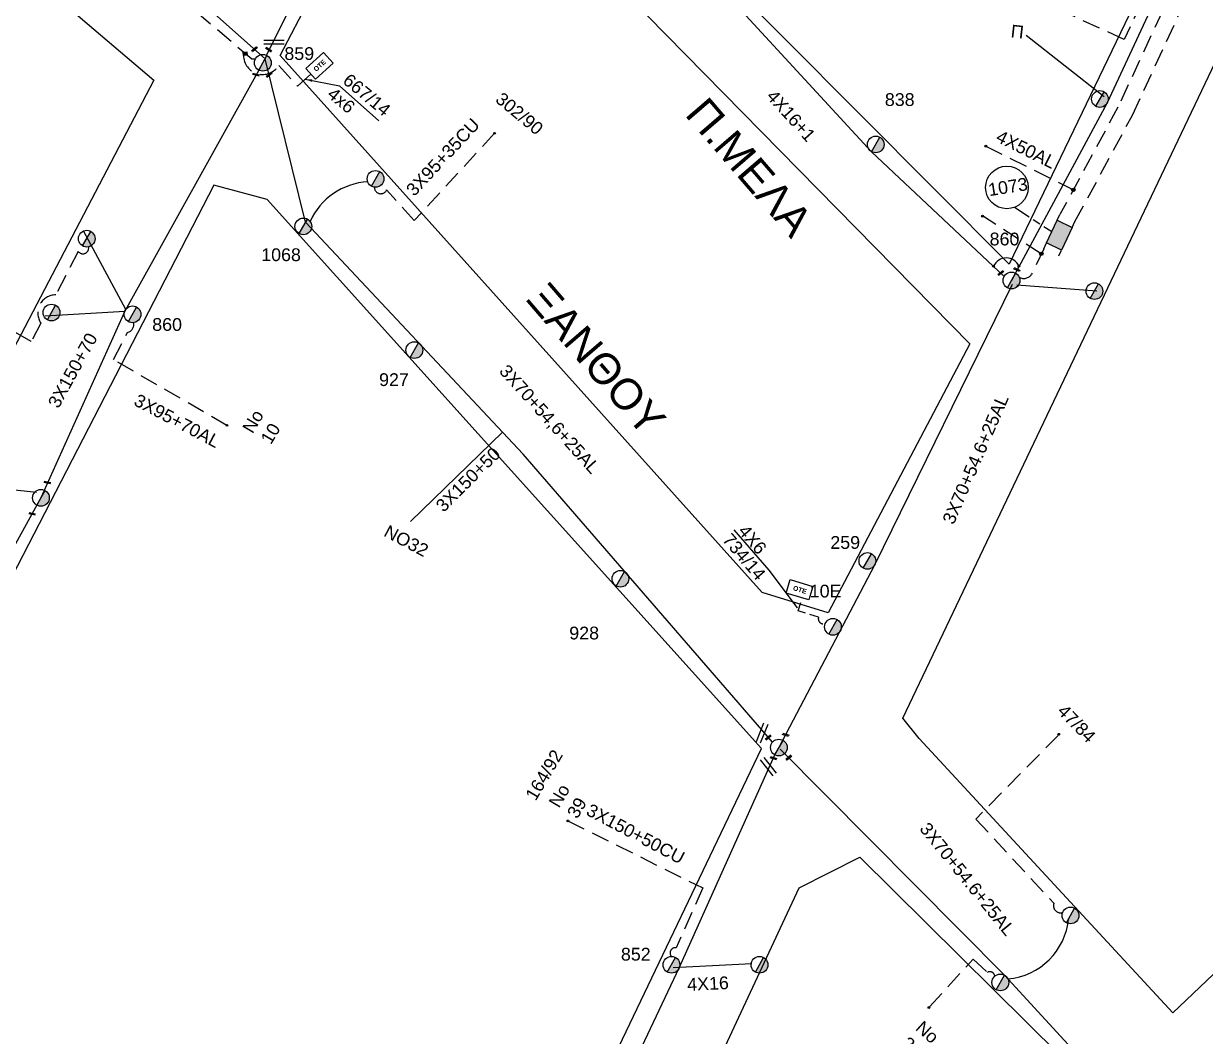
# Model space of a CAD drawing. Header units: millimetres. Extents: x 1421 to 13344, y 800 to 1949.
# Drawn here: x 11493.1 to 11659.7, y 1329.3 to 1472.1 of the extents above; entities that cross this region are included whole.
import ezdxf

# ---------------------------------------------------------------- set-up
doc = ezdxf.new("R2010")
doc.units = ezdxf.units.MM
doc.linetypes.add('DASHED', pattern=[19.05, 12.7, -6.35])
for name, color, linetype in [('Link Box 4 Διευθύνσεων', 7, 'Continuous'), ('Pillar OTE', 7, 'Continuous'), ('Άγνωστα', 7, 'Continuous'), ('Γυμνά εναέρια ΧΤ και ΦΟΠ (3Φ)   4x50+16AL', 7, 'Continuous'), ('Εναέρια παροχή ΧΤ 4x16', 7, 'SYN_LINE'), ('Επιγραφές - Σχήματα', 7, 'Continuous'), ('Καλωδια Χ.Τ 3x95+35', 7, 'DASHED'), ('Καλωδια ΧΤ  3X95+50', 7, 'Continuous'), ('Καλώδια ΧΤ   3x150+50CU', 7, 'DASHED'), ('Καλώδια ΧΤ   3x150+70AL', 7, 'DASHED'), ('Καλώδια ΧΤ   3x150AL+50CU', 7, 'DASHED'), ('Μηχανική τομή', 7, 'Continuous'), ('Στύλος ΦΜ', 7, 'Continuous'), ('Στύλος ΦΜ @ 1', 7, 'Continuous'), ('Συνδέσεις', 7, 'Continuous'), ('Συνεστραμμένα ΧΤ   3x70+54.6+25 AL', 7, 'SYN_LINE'), ('Τομή', 7, 'Continuous'), ('Υπόβαθρο ΔΕΗ', 7, 'Continuous'), ('Υπόγεια καλώδια Παροχών ΧΤ   4x50AL', 7, 'DASHED'), ('Υπόγεια καλώδια Παροχών ΧΤ   4x6', 7, 'DASHED')]:
    doc.layers.add(name, color=color, linetype=linetype)
doc.styles.add('arial', font='ARIAL.TTF')
doc.styles.get("Standard").update_dxf_attribs({"font": 'ARIAL.TTF'})
doc.linetypes.add('SYN_LINE', pattern='A,0.5,-0.0001,["/\\/\\/\\/",Standard,S=0.1,R=0,X=0,Y=-0.05],-0.25', length=0.7501)
doc.dimstyles.new('ISO-25', dxfattribs={"dimtxt": 2.5, "dimasz": 2.5, "dimexe": 1.25, "dimexo": 0.625, "dimtad": 1, "dimtxsty": 'Standard', "dimcen": 2.5, "dimadec": 0, "dimazin": 0, "dimtfac": 1, "dimtmove": 0, "dimatfit": 3, "dimfxl": 1, "dimarcsym": 0})

# ---------------------------------------------------------------- blocks, each defined once
blk = doc.blocks.new('LINK BOX 4 ΑΝΑΧΩΡΗΣΕΩΝ')
at = {"layer": 'Link Box 4 Διευθύνσεων', "ltscale": 40}
blk.add_hatch(color=256, dxfattribs=at).paths.add_polyline_path([(-3.54, 0), (-3.54, -4.67), (3.54, -4.67), (3.54, 0)])
for p, q in [((-3.54, 0), (-5.33, 0)), ((5.33, 0), (3.54, 0)), ((-3.54, -4.67), (-5.33, -4.67)), ((5.33, -4.67), (3.54, -4.67))]:
    blk.add_line(p, q, dxfattribs=at)
blk.add_lwpolyline([(-3.54, -4.67), (-3.54, 0), (3.54, 0), (3.54, -4.67)], close=True, dxfattribs=at)
blk = doc.blocks.new('ΥΠΑΡΧΩΝ ΤΣΙΜΕΝΤΕΝΙΟΣ ΣΤΥΛΟΣ')
at = {"layer": 'Στύλος ΦΜ'}
blk.add_hatch(color=7, dxfattribs=at).paths.add_polyline_path([(-1.29, -2.28, 0.574793), (2.62, 0, 0.268822), (1.3, 2.27)])
at = {"layer": 'Στύλος ΦΜ', "color": 7}
blk.add_line((-1.29, -2.28), (1.3, 2.27), dxfattribs=at)
blk.add_circle((0, 0), 2.62, dxfattribs=at)
at = {"layer": 'Στύλος ΦΜ', "flags": 4}
for tag, p in [('ΑΡΙΘΜΟΣ', (-4.68, 8.05)), ('ΤΥΠΟΣ', (-4.91, 3.03))]:
    blk.add_attdef(tag, p, '', height=4, dxfattribs=at)
blk = doc.blocks.new('_ΣΥΝΔΕΣΗ')
at = {"layer": 'Συνδέσεις', "linetype": 'SYN_LINE', "ltscale": 40}
blk.add_hatch(color=256, dxfattribs=at).paths.add_polyline_path([(0.5, -0.01, 1), (-0.5, -0.01, 1)])
at = {"layer": 'Συνδέσεις'}
blk.add_circle((0, -0.01), 0.5, dxfattribs=at)
blk = doc.blocks.new('ΤΟΜΗ')
at = {"layer": 'Τομή', "ltscale": 40}
for p, q in [((-5.68, 0), (5.68, 0)), ((5.68, -2.33), (-5.68, -2.33))]:
    blk.add_line(p, q, dxfattribs=at)
blk = doc.blocks.new('ΜΗΧΑΝΙΚΗ ΤΟΜΗ')
at = {"layer": 'Μηχανική τομή', "ltscale": 40}
for p, q in [((-1.89, 0.78), (1.89, 0.78)), ((1.89, 0), (-1.89, 0))]:
    blk.add_line(p, q, dxfattribs=at)
blk = doc.blocks.new('PILLAR ΟΤΕ')
at = {"layer": 'Pillar OTE', "ltscale": 40}
blk.add_lwpolyline([(-3.31, 2.02), (3.39, 2.02), (3.39, -1.99), (-3.31, -1.99)], close=True, dxfattribs=at)
at = {"layer": 'Pillar OTE', "insert": (-1.81, 0.71), "char_height": 1.3575, "width": 109.961, "attachment_point": 1}
blk.add_mtext('{\\fArial|b1|i0|c161|p34;OTE}', dxfattribs=at)
blk = doc.blocks.new('TSONTA XT1')
at = {"ltscale": 40}
h = blk.add_hatch(color=256, dxfattribs=at)
h.dxf.hatch_style = 1
h.paths.add_polyline_path([(595.96, 2487.66), (597.07, 2488.77), (595.96, 2489.87), (594.85, 2488.77)])
blk.add_lwpolyline([(594.85, 2488.77), (595.96, 2489.87), (597.07, 2488.77), (595.96, 2487.66)], close=True, dxfattribs=at)

msp = doc.modelspace()

# ---------------------------------------------------------------- linework, layer by layer
at = {"layer": 'Άγνωστα', "color": 1, "linetype": 'SYN_LINE', "ltscale": 15}
msp.add_lwpolyline([(11634.43811, 1470.46157), (11645.44009, 1461.81415)], dxfattribs=at)
at = {"layer": 'Άγνωστα', "color": 62, "linetype": 'DASHED', "ltscale": 0.2}
msp.add_lwpolyline([(11636.56914, 1439.63284), (11628.27751, 1444.97634)], dxfattribs=at)
at = {"layer": 'Άγνωστα', "color": 2}
for points in [[(11507.53218, 1431.79927), (11501.62434, 1442.7921)], [(11496.19096, 1430.89459), (11507.3986, 1431.55885)]]:
    msp.add_lwpolyline(points, dxfattribs=at)
at = {"layer": 'Άγνωστα', "color": 1, "linetype": 'Continuous'}
msp.add_lwpolyline([(11633.09445, 1435.25922), (11644.39861, 1434.42112)], dxfattribs=at)
at = {"layer": 'Άγνωστα', "color": 154}
msp.add_lwpolyline([(11547.65773, 1401.89061), (11560.64, 1414.49494)], dxfattribs=at)
at = {"layer": 'Άγνωστα', "color": 2, "linetype": 'SYN_LINE', "ltscale": 8}
msp.add_lwpolyline([(11494.96037, 1405.96965), (11484.38199, 1407.10083)], dxfattribs=at)
at = {"layer": 'Άγνωστα', "color": 62, "linetype": 'DASHED', "ltscale": 0.2}
msp.add_lwpolyline([(11620.81227, 1333.47588), (11626.9522, 1340.19355), (11626.9522, 1340.19355), (11626.9522, 1340.19355), (11628.96998, 1338.3493, -0.534716605), (11630.01954, 1337.81206)], format="xyb", dxfattribs=at)
at = {"layer": 'Γυμνά εναέρια ΧΤ και ΦΟΠ (3Φ)   4x50+16AL', "color": 1, "linetype": 'Continuous', "ltscale": 0.2}
msp.add_lwpolyline([(11631.33896, 1436.46253), (11612.64754, 1454.03121), (11583.32376, 1485.88427)], dxfattribs=at)
at = {"layer": 'Εναέρια παροχή ΧΤ 4x16', "color": 85, "linetype": 'SYN_LINE', "ltscale": 8}
msp.add_lwpolyline([(11584.70531, 1339.03103), (11595.76912, 1339.61024)], dxfattribs=at)
at = {"layer": 'Καλωδια Χ.Τ 3x95+35', "color": 5, "linetype": 'DASHED', "ltscale": 0.2}
msp.add_lwpolyline([(11559.519, 1456.63068), (11548.1807, 1444.31555), (11548.1807, 1444.31555), (11544.30012, 1448.64291, -0.823498491), (11542.59099, 1449.03417)], format="xyb", dxfattribs=at)
at = {"layer": 'Καλωδια Χ.Τ 3x95+35', "color": 2, "linetype": 'DASHED', "ltscale": 0.2}
msp.add_lwpolyline([(11502.2975, 1440.62438, -0.798717895), (11500.85031, 1439.96149), (11497.66029, 1433.85706, 0.599748801), (11495.57809, 1429.87255), (11494.20676, 1427.26545), (11494.20676, 1427.26545), (11481.02586, 1434.80423)], format="xyb", dxfattribs=at)
at = {"layer": 'Καλωδια ΧΤ  3X95+50', "color": 2, "linetype": 'DASHED', "ltscale": 0.2}
msp.add_lwpolyline([(11521.80018, 1415.43768), (11505.81351, 1424.73002), (11505.81351, 1424.73002), (11505.81351, 1424.73002), (11507.7791, 1428.53738, 0.389958528), (11508.66312, 1429.94629)], format="xyb", dxfattribs=at)
at = {"layer": 'Καλώδια ΧΤ   3x150+50CU', "color": 30, "linetype": 'DASHED', "ltscale": 0.2}
msp.add_lwpolyline([(11607.7384, 1549.24169), (11613.29945, 1543.16871, -0.356847731), (11612.35095, 1539.87235), (11632.50799, 1517.79594, 0.767804806), (11635.55038, 1514.46385), (11660.02706, 1487.65648), (11647.35647, 1460.29346), (11639.20093, 1445.17487)], format="xyb", dxfattribs=at)
at = {"layer": 'Καλώδια ΧΤ   3x150+50CU', "color": 62, "linetype": 'DASHED', "ltscale": 0.2}
for points in [[(11641.30929, 1444.17366), (11649.41876, 1459.20685), (11662.53066, 1487.52291, 0.673524003), (11659.47671, 1494.11932)], [(11636.91523, 1440.36162), (11635.20131, 1436.75245, -0.389846833), (11633.44799, 1436.33538)], [(11638.97136, 1371.79531), (11627.35468, 1359.96512), (11638.34307, 1348.07877, 0.614516805), (11639.57717, 1346.78349)]]:
    msp.add_lwpolyline(points, format="xyb", dxfattribs=at)
at = {"layer": 'Καλώδια ΧΤ   3x150+50CU', "color": 85, "linetype": 'DASHED', "ltscale": 0.2}
msp.add_lwpolyline([(11569.83909, 1359.69271), (11588.87391, 1350.24183), (11588.87391, 1350.24183), (11585.09059, 1341.81455, 0.691833374), (11584.43301, 1340.59589)], format="xyb", dxfattribs=at)
at = {"layer": 'Καλώδια ΧΤ   3x150+70AL', "color": 6, "linetype": 'DASHED', "ltscale": 0.2}
msp.add_lwpolyline([(11660.16667, 1493.36409, -1.319252887), (11657.07228, 1488.90806), (11657.07228, 1488.90806), (11657.07228, 1488.90806), (11648.25185, 1469.85972), (11634.71035, 1476.04057)], format="xyb", dxfattribs=at)
at = {"layer": 'Καλώδια ΧΤ   3x150AL+50CU', "color": 2, "linetype": 'DASHED', "ltscale": 0.2}
msp.add_lwpolyline([(11525.79968, 1467.0886), (11525.28254, 1467.07325), (11497.24072, 1491.01339), (11472.42521, 1512.67152), (11472.42521, 1512.67152, -0.203548209), (11469.04671, 1514.51988), (11441.67523, 1537.76216), (11435.73434, 1530.76582), (11429.42222, 1536.12571, 0.655260332), (11427.16465, 1540.11559)], format="xyb", dxfattribs=at)
at = {"layer": 'Συνεστραμμένα ΧΤ   3x70+54.6+25 AL', "color": 85, "linetype": 'SYN_LINE', "ltscale": 20}
for points in [[(11583.42271, 1572.70033), (11565.8312, 1543.66976), (11553.13299, 1518.79877), (11542.66452, 1498.54244), (11527.37961, 1467.62111)], [(11531.79958, 1263.62908), (11554.00859, 1286.16516), (11568.4916, 1302.90126), (11585.56636, 1339.07611), (11599.00402, 1369.00827)]]:
    msp.add_lwpolyline(points, dxfattribs=at)
at = {"layer": 'Συνεστραμμένα ΧΤ   3x70+54.6+25 AL', "color": 5, "linetype": 'SYN_LINE', "ltscale": 20}
msp.add_lwpolyline([(11598.70258, 1370.79728), (11563.5594, 1411.38579), (11532.85732, 1444.08343), (11527.19206, 1467.12994), (11496.82589, 1494.16189), (11472.3398, 1515.51209), (11440.05714, 1542.40866), (11428.49685, 1538.58326)], dxfattribs=at)
at = {"layer": 'Συνεστραμμένα ΧΤ   3x70+54.6+25 AL', "color": 1, "linetype": 'SYN_LINE', "ltscale": 20}
msp.add_lwpolyline([(11659.45601, 1490.25516), (11645.86727, 1460.90931), (11632.3644, 1435.87794)], dxfattribs=at)
at = {"layer": 'Συνεστραμμένα ΧΤ   3x70+54.6+25 AL', "color": 2, "linetype": 'SYN_LINE', "ltscale": 20}
msp.add_lwpolyline([(11526.50608, 1465.94849), (11507.3986, 1431.55885), (11495.58759, 1405.23902), (11478.59671, 1374.48808), (11465.50574, 1346.44122)], dxfattribs=at)
at = {"layer": 'Συνεστραμμένα ΧΤ   3x70+54.6+25 AL', "color": 62, "linetype": 'SYN_LINE', "ltscale": 20}
for points in [[(11632.465, 1435.30589), (11613.07193, 1395.75024), (11599.58731, 1370.03145)], [(11599.76963, 1369.82786), (11631.37743, 1337.94477), (11651.33378, 1316.18591)]]:
    msp.add_lwpolyline(points, dxfattribs=at)
at = {"layer": 'Συνεστραμμένα ΧΤ   3x70+54.6+25 AL', "color": 5, "linetype": 'SYN_LINE', "ltscale": 8}
msp.add_arc((11542.22217, 1440.23224), 9.5804, 93.5089041, 155.450264, dxfattribs=at)
at = {"layer": 'Συνεστραμμένα ΧΤ   3x70+54.6+25 AL', "color": 62, "linetype": 'SYN_LINE', "ltscale": 15}
msp.add_arc((11631.00949, 1346.83553), 9.45579, 275.1633134, 354.406288, dxfattribs=at)
at = {"layer": 'Υπόβαθρο ΔΕΗ'}
for points in [[(11529.31127, 1467.61217), (11580.57763, 1565.74102), (11587.04087, 1566.03786), (11656.77394, 1489.66476), (11632.05665, 1438.17248), (11632.05665, 1438.17248), (11632.05665, 1438.17248), (11589.74423, 1480.7284), (11597.95279, 1488.53494), (11590.4973, 1497.43438), (11573.01752, 1481.41591), (11626.49762, 1426.94006), (11626.49762, 1426.94006), (11626.49762, 1426.94006), (11606.52598, 1389.03905), (11597.20862, 1391.89771), (11529.31127, 1467.61217)], [(11476.54698, 1452.8865), (11491.43476, 1481.20499), (11511.49315, 1464.10703), (11444.3128, 1335.55041), (11395.76792, 1376.52593), (11467.6421, 1501.69312), (11481.83496, 1489.29477), (11465.94707, 1458.01928)], [(11619.33123, 1371.30012), (11617.04393, 1374.15615), (11661.06381, 1466.62742), (11675.04236, 1468.19742), (11729.98188, 1403.82209), (11655.08351, 1332.62622), (11619.33123, 1371.30012)], [(11537.67074, 1463.31731), (11543.1907, 1458.38894)], [(11456.46016, 1326.32342), (11497.30802, 1292.87156), (11516.76278, 1317.42154), (11524.88295, 1310.54016), (11505.63452, 1286.52132), (11530.89956, 1265.69831), (11565.72787, 1304.18126), (11597.1095, 1369.91659), (11527.4713, 1447.31133), (11519.94929, 1449.30106), (11466.85977, 1346.46642), (11456.46016, 1326.32342)], [(11632.79933, 1446.19885), (11634.83928, 1444.86807)], [(11635.42871, 1444.48355), (11636.37437, 1443.86664)], [(11636.93017, 1443.50405), (11638.05808, 1442.76825)], [(11598.19257, 1395.02902), (11593.2599, 1400.74351)], [(11541.77981, 1256.87018), (11577.64518, 1297.0658), (11602.42639, 1350.25462), (11610.9994, 1354.57449), (11643.92939, 1321.9578), (11559.99836, 1242.14285), (11541.77981, 1256.87018)]]:
    msp.add_lwpolyline(points, dxfattribs=at)
msp.add_circle((11631.71771, 1448.995), 2.99806, dxfattribs=at)
msp.add_arc((11631.63543, 1437.08227), 1.9715, 23.6716185, 156.1663508, dxfattribs=at)
at = {"layer": 'Υπόγεια καλώδια Παροχών ΧΤ   4x50AL', "color": 30, "ltscale": 0.2}
msp.add_lwpolyline([(11628.72917, 1454.8136), (11641.08664, 1448.67056)], dxfattribs=at)
at = {"layer": 'Υπόγεια καλώδια Παροχών ΧΤ   4x6', "color": 2, "linetype": 'DASHED', "ltscale": 0.2}
msp.add_lwpolyline([(11524.14288, 1467.58962, 0.758806815), (11529.08889, 1466.20679), (11531.72309, 1463.26932), (11533.60188, 1464.95414)], format="xyb", dxfattribs=at)
at = {"layer": 'Υπόγεια καλώδια Παροχών ΧΤ   4x6', "color": 62, "linetype": 'DASHED', "ltscale": 0.1}
msp.add_lwpolyline([(11606.11265, 1387.49954, -0.615113068), (11605.17263, 1388.40826), (11602.28738, 1389.29348), (11602.85219, 1391.13441)], format="xyb", dxfattribs=at)

# ---------------------------------------------------------------- block references
at = {"layer": 'Link Box 4 Διευθύνσεων', "xscale": 0.4999999999999998, "yscale": 0.4999999999999998, "zscale": 0.4999999999999998, "rotation": 244.5980040217368}
msp.add_blockref('LINK BOX 4 ΑΝΑΧΩΡΗΣΕΩΝ', (11640.16644, 1441.76703), dxfattribs=at)
at = {"layer": 'Pillar OTE', "xscale": 0.5, "yscale": 0.5, "zscale": 0.5}
for p, rotation in [((11534.82212, 1466.11573), 42.09258643945402), ((11602.4715, 1392.28764), 342.9434605091374)]:
    msp.add_blockref('PILLAR ΟΤΕ', p, dxfattribs=dict(at, rotation=rotation))
at = {"layer": 'Μηχανική τομή'}
for p, xscale, yscale, zscale, rotation in [((11525.7373, 1468.42345), 0.249999999999919, 0.249999999999919, 0.249999999999919, 40.56615340063241), ((11527.62407, 1468.34877), 0.2500000000001928, 0.2500000000001928, 0.2500000000001928, 325.982015981148), ((11525.87037, 1464.79982), 0.249999999999919, 0.249999999999919, 0.249999999999919, 347.2939313708334), ((11527.79766, 1464.78436), 0.249999999999919, 0.249999999999919, 0.249999999999919, 40.56615340063241), ((11630.91673, 1436.84438), 0.2499999999999681, 0.2499999999999681, 0.2499999999999681, 36.11407878704492), ((11633.08396, 1437.31975), 0.2500000000001927, 0.2500000000001927, 0.2500000000001927, 336.0040190572474), ((11496.4666, 1407.30084), 0.249999999999919, 0.249999999999919, 0.249999999999919, 347.2939313708334), ((11494.32863, 1402.88919), 0.249999999999919, 0.249999999999919, 0.249999999999919, 347.2939313708334), ((11598.15689, 1371.39564), 0.249999999999919, 0.249999999999919, 0.249999999999919, 40.56615340063241), ((11600.51163, 1371.7386), 0.2500000000001928, 0.2500000000001928, 0.2500000000001928, 340.1919645374408), ((11601.03035, 1368.53603), 0.249999999999919, 0.249999999999919, 0.249999999999919, 40.56615340063241), ((11598.78631, 1368.44796), 0.2500000000001928, 0.2500000000001928, 0.2500000000001928, 340.1919645374408)]:
    msp.add_blockref('ΜΗΧΑΝΙΚΗ ΤΟΜΗ', p, dxfattribs=dict(at, xscale=xscale, yscale=yscale, zscale=zscale, rotation=rotation))
at = {"layer": 'Στύλος ΦΜ @ 1', "ltscale": 40}
ref = msp.add_blockref('ΥΠΑΡΧΩΝ ΤΣΙΜΕΝΤΕΝΙΟΣ ΣΤΥΛΟΣ', (11526.85537, 1466.56645), dxfattribs=dict(at, xscale=0.4499999999998181, yscale=0.4499999999998181, zscale=0.4499999999998181))
ref.add_attrib('ΤΥΠΟΣ', '859', (11529.89046, 1466.96629), dxfattribs={"layer": 'Στύλος ΦΜ', "height": 1.8, "flags": 4})
ref = msp.add_blockref('ΥΠΑΡΧΩΝ ΤΣΙΜΕΝΤΕΝΙΟΣ ΣΤΥΛΟΣ', (11613.22858, 1455.05568), dxfattribs=dict(at, xscale=0.4499999999998181, yscale=0.4499999999998181, zscale=0.4499999999998181))
ref.add_attrib('ΤΥΠΟΣ', '838', (11614.51603, 1460.4797), dxfattribs={"layer": 'Στύλος ΦΜ', "height": 1.8, "flags": 4})
at = {"layer": 'Στύλος ΦΜ @ 1', "ltscale": 40, "xscale": 0.4499999999998181, "yscale": 0.4499999999998181, "zscale": 0.4499999999998181}
for p in [(11644.82661, 1461.46082), (11542.74077, 1450.20237), (11502.03444, 1441.77239), (11644.04864, 1434.38171), (11497.07025, 1431.35889), (11495.58533, 1405.24031), (11599.58505, 1370.03274), (11640.67933, 1346.36831), (11596.84981, 1339.41814), (11630.79187, 1336.92288)]:
    msp.add_blockref('ΥΠΑΡΧΩΝ ΤΣΙΜΕΝΤΕΝΙΟΣ ΣΤΥΛΟΣ', p, dxfattribs=at)
at = {"layer": 'Στύλος ΦΜ @ 1', "ltscale": 40}
ref = msp.add_blockref('ΥΠΑΡΧΩΝ ΤΣΙΜΕΝΤΕΝΙΟΣ ΣΤΥΛΟΣ', (11532.56418, 1443.50798), dxfattribs=dict(at, xscale=0.4499999999998181, yscale=0.4499999999998181, zscale=0.4499999999998181))
ref.add_attrib('ΤΥΠΟΣ', '1068', (11526.62645, 1438.61002), dxfattribs={"layer": 'Στύλος ΦΜ', "height": 1.8, "flags": 4})
ref = msp.add_blockref('ΥΠΑΡΧΩΝ ΤΣΙΜΕΝΤΕΝΙΟΣ ΣΤΥΛΟΣ', (11632.36214, 1435.87923), dxfattribs=dict(at, xscale=0.4499999999998181, yscale=0.4499999999998181, zscale=0.4499999999998181))
ref.add_attrib('ΤΥΠΟΣ', '860', (11629.28426, 1440.82436), dxfattribs={"layer": 'Στύλος ΦΜ', "height": 1.8, "flags": 4})
ref = msp.add_blockref('ΥΠΑΡΧΩΝ ΤΣΙΜΕΝΤΕΝΙΟΣ ΣΤΥΛΟΣ', (11508.48788, 1431.11095), dxfattribs=dict(at, xscale=0.4499999999998181, yscale=0.4499999999998181, zscale=0.4499999999998181))
ref.add_attrib('ΤΥΠΟΣ', '860', (11511.2658, 1428.77535), dxfattribs={"layer": 'Στύλος ΦΜ', "height": 1.8, "flags": 4})
ref = msp.add_blockref('ΥΠΑΡΧΩΝ ΤΣΙΜΕΝΤΕΝΙΟΣ ΣΤΥΛΟΣ', (11548.20571, 1426.06732), dxfattribs=dict(at, xscale=0.4499999999998181, yscale=0.4499999999998181, zscale=0.4499999999998181))
ref.add_attrib('ΤΥΠΟΣ', '927', (11543.23835, 1420.99771), dxfattribs={"layer": 'Στύλος ΦΜ', "height": 1.8, "flags": 4})
ref = msp.add_blockref('ΥΠΑΡΧΩΝ ΤΣΙΜΕΝΤΕΝΙΟΣ ΣΤΥΛΟΣ', (11612.05365, 1396.34206), dxfattribs=dict(at, xscale=0.4499999999998181, yscale=0.4499999999998181, zscale=0.4499999999998181))
ref.add_attrib('ΤΥΠΟΣ', '259', (11606.83165, 1398.04674), dxfattribs={"layer": 'Στύλος ΦΜ', "height": 1.8, "flags": 4})
ref = msp.add_blockref('ΥΠΑΡΧΩΝ ΤΣΙΜΕΝΤΕΝΙΟΣ ΣΤΥΛΟΣ', (11577.24621, 1393.83504), dxfattribs=dict(at, xscale=0.4499999999998181, yscale=0.4499999999998181, zscale=0.4499999999998181))
ref.add_attrib('ΤΥΠΟΣ', '928', (11570.04105, 1385.27862), dxfattribs={"layer": 'Στύλος ΦΜ', "height": 1.8, "flags": 4})
ref = msp.add_blockref('ΥΠΑΡΧΩΝ ΤΣΙΜΕΝΤΕΝΙΟΣ ΣΤΥΛΟΣ', (11607.20431, 1387.05748), dxfattribs=dict(at, xscale=0.4499999999998181, yscale=0.4499999999998181, zscale=0.4499999999998181))
ref.add_attrib('ΑΡΙΘΜΟΣ', '10Ε', (11603.93245, 1391.19079), dxfattribs={"layer": 'Στύλος ΦΜ', "height": 1.8, "flags": 4})
ref = msp.add_blockref('ΥΠΑΡΧΩΝ ΤΣΙΜΕΝΤΕΝΙΟΣ ΣΤΥΛΟΣ', (11584.43935, 1339.41814), dxfattribs=dict(at, xscale=0.4499999999998181, yscale=0.4499999999998181, zscale=0.4499999999998181))
ref.add_attrib('ΤΥΠΟΣ', '852', (11577.319, 1340.00757), dxfattribs={"layer": 'Στύλος ΦΜ', "height": 1.8, "flags": 4})
at = {"layer": 'Συνδέσεις', "xscale": 0.3075184835441075, "yscale": 0.3075184835441075, "zscale": 0.3075184835441075, "rotation": 319.511627204218}
msp.add_blockref('TSONTA XT1', (10888.05034, 1004.77299), dxfattribs=at)
at = {"layer": 'Συνδέσεις'}
for p, xscale, yscale, zscale in [((11559.519, 1456.63068), 0.25, 0.25, 0.25), ((11628.75549, 1454.81137), 0.25, 0.25, 0.25), ((11641.08367, 1448.64696), 0.4777242751394019, 0.4777242751394019, 0.4777242751394019), ((11628.27273, 1444.9531), 0.25, 0.25, 0.25), ((11636.56914, 1439.63284), 0.4777242751394019, 0.4777242751394019, 0.4777242751394019), ((11629.83206, 1437.87892), 0.25, 0.25, 0.25), ((11633.40787, 1437.905), 0.25, 0.25, 0.25), ((11521.79999, 1415.44992), 0.25, 0.25, 0.25), ((11639.02624, 1371.9109), 0.25, 0.25, 0.25), ((11569.83909, 1359.69271), 0.25, 0.25, 0.25), ((11620.7332, 1333.38291), 0.25, 0.25, 0.25)]:
    msp.add_blockref('_ΣΥΝΔΕΣΗ', p, dxfattribs=dict(at, xscale=xscale, yscale=yscale, zscale=zscale))
at = {"layer": 'Τομή', "xscale": 0.25, "yscale": 0.25, "zscale": 0.25}
msp.add_blockref('ΤΟΜΗ', (11528.43454, 1469.75523), dxfattribs=at)
at = {"layer": 'Τομή'}
for p, xscale, yscale, zscale, rotation in [((11597.4883, 1371.97419), 0.2499999999998873, 0.2499999999998873, 0.2499999999998873, 248.1909067709115), ((11598.33917, 1367.52734), 0.2499999999999669, 0.2499999999999669, 0.2499999999999669, 308.1680509152084)]:
    msp.add_blockref('ΤΟΜΗ', p, dxfattribs=dict(at, xscale=xscale, yscale=yscale, zscale=zscale, rotation=rotation))

# ---------------------------------------------------------------- texts
at = {"ltscale": 40, "char_height": 4, "width": 64.8866414, "attachment_point": 1, "rotation": 310.7105004, "style": 'arial'}
for s, insert in [('{\\H1.083x;Π.MEΛA}', (11589.48681, 1462.06528)), ('{\\H1.083x;ΞANΘOY}', (11567.08308, 1435.9753))]:
    msp.add_mtext(s, dxfattribs=dict(at, insert=insert))
at = {"layer": 'Άγνωστα', "color": 7, "char_height": 1.8, "attachment_point": 1}
for s, gutter_width, insert, rotation in [('Π', 1.82045, (11632.39036, 1471.95683), 353.6082422), ('667/14', 12.5, (11539.13378, 1465.20406), 320.2754548), ('4x6', 12.5, (11536.92967, 1463.26566), 320.2754548), ('302/90', 12.5, (11560.64588, 1462.56078), 320.2754548), ('4X16+1', 12.5, (11599.05268, 1462.95937), 312.012385), ('3X95+35CU', 12.5, (11546.87298, 1448.86152), 47.0617083), ('1073', 12.5, (11628.95367, 1449.53763), 9.0165632), ('3X150+70', 12.5, (11496.47165, 1418.60189), 61.0654643), ('3X95+70AL', 12.5, (11509.3614, 1419.98911), 332.0897021), ('3X150+50', 12.5, (11551.05608, 1404.37961), 44.919854), ('NO32', 12.5, (11544.59835, 1401.51742), 332.0897021), ('4Χ6', 12.5, (11595.10238, 1401.66275), 310.4719121), ('734/14', 12.5, (11592.87912, 1400.4448), 310.4719121), ('47/84', 12.5, (11639.99443, 1376.30283), 314.3394506), ('3X150+50CU', 12.5, (11573.1135, 1362.22634), 332.0897021)]:
    msp.add_mtext_dynamic_manual_height_columns(s, width=1.8, gutter_width=gutter_width, heights=[0.04535], dxfattribs=dict(at, insert=insert, rotation=rotation))
at = {"layer": 'Άγνωστα', "color": 7}
note = msp.add_mtext_dynamic_manual_height_columns('Νο ', width=1.8, gutter_width=1.73903, heights=[0.04535, 0], dxfattribs=dict(at, insert=(11522.05397, 1412.05911), char_height=1.8, attachment_point=1, rotation=59.224219))
for column, words in zip(note.columns.linked_columns, ['10']):
    column.text = words
note = msp.add_mtext_dynamic_manual_height_columns('164/92\\P', width=1.8, gutter_width=1.89986, heights=[0.04535, 0], dxfattribs=dict(at, insert=(11561.86548, 1360.14766), char_height=1.8, attachment_point=1, rotation=59.3765715))
note = msp.add_mtext_dynamic_manual_height_columns('No \\P', width=1.8, gutter_width=1.89986, heights=[0.04535, 0], dxfattribs=dict(at, insert=(11565.14936, 1359.14173), char_height=1.8, attachment_point=1, rotation=59.3765715))
for column, words in zip(note.columns.linked_columns, ['39']):
    column.text = words
note = msp.add_mtext_dynamic_manual_height_columns('No ', width=1.8, gutter_width=1.62563, heights=[0.04535, 0], dxfattribs=dict(at, insert=(11617.37106, 1333.95939), char_height=1.8, attachment_point=1, rotation=318.0483222))
for column, words in zip(note.columns.linked_columns, ['22']):
    column.text = words
at = {"layer": 'Εναέρια παροχή ΧΤ 4x16', "color": 7, "insert": (11586.61746, 1337.52975), "char_height": 1.8, "attachment_point": 1, "rotation": 2.6062645}
msp.add_mtext_dynamic_manual_height_columns('4X16', width=1.8, gutter_width=12.5, heights=[0.04535], dxfattribs=at)
at = {"layer": 'Συνεστραμμένα ΧΤ   3x70+54.6+25 AL', "color": 7, "char_height": 1.8, "attachment_point": 1}
for s, insert, rotation in [('3X70+54,6+25AL', (11561.38796, 1424.22426), 312.012385), ('3X70+54.6+25AL', (11622.56015, 1402.07891), 66.4929603), ('3X70+54.6+25AL', (11620.70321, 1359.68212), 308.9160193)]:
    msp.add_mtext_dynamic_manual_height_columns(s, width=1.8, gutter_width=12.5, heights=[0.04535], dxfattribs=dict(at, insert=insert, rotation=rotation))
at = {"layer": 'Υπόγεια καλώδια Παροχών ΧΤ   4x50AL', "color": 7, "insert": (11630.82027, 1457.17304), "char_height": 1.8, "attachment_point": 1, "rotation": 333.5830515}
msp.add_mtext_dynamic_manual_height_columns('4X50AL', width=1.8, gutter_width=12.5, heights=[0.04535], dxfattribs=at)

# ---------------------------------------------------------------- leaders
at = {"layer": 'Επιγραφές - Σχήματα', "ltscale": 40}
for points in [[(11532.80213, 1464.23696), (11537.67074, 1463.31731)], [(11602.21568, 1389.72425), (11598.19257, 1395.02902)]]:
    msp.add_leader(points, dimstyle='ISO-25', override={"dimasz": 1, "dimtad": 0}, dxfattribs=at)

doc.saveas('drawing.dxf')
